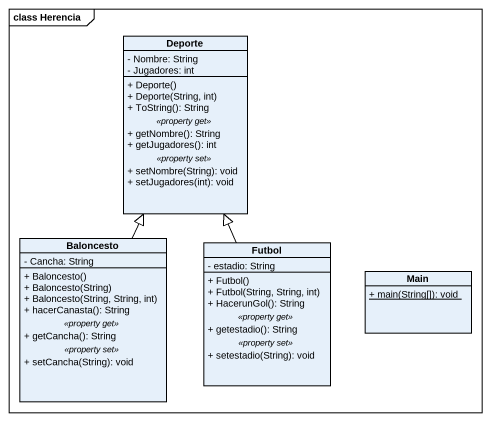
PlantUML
@startuml
mainframe class Herencia
hide circle
hide empty members
skinparam classAttributeIconSize 0
class Deporte {
  - Nombre: String
  - Jugadores: int
  --
  + Deporte()
  + Deporte(String, int)
  + ToString(): String
  .. <<property get>> ..
  + getNombre(): String
  + getJugadores(): int
  .. <<property set>> ..
  + setNombre(String): void
  + setJugadores(int): void
}
class Baloncesto {
  - Cancha: String
  --
  + Baloncesto()
  + Baloncesto(String)
  + Baloncesto(String, String, int)
  + hacerCanasta(): String
  .. <<property get>> ..
  + getCancha(): String
  .. <<property set>> ..
  + setCancha(String): void
}
class Futbol {
  - estadio: String
  --
  + Futbol()
  + Futbol(String, String, int)
  + HacerunGol(): String
  .. <<property get>> ..
  + getestadio(): String
  .. <<property set>> ..
  + setestadio(String): void
}
class Main {
  {static} + main(String[]): void
}
Baloncesto -up-|> Deporte
Futbol -up-|> Deporte
@enduml
